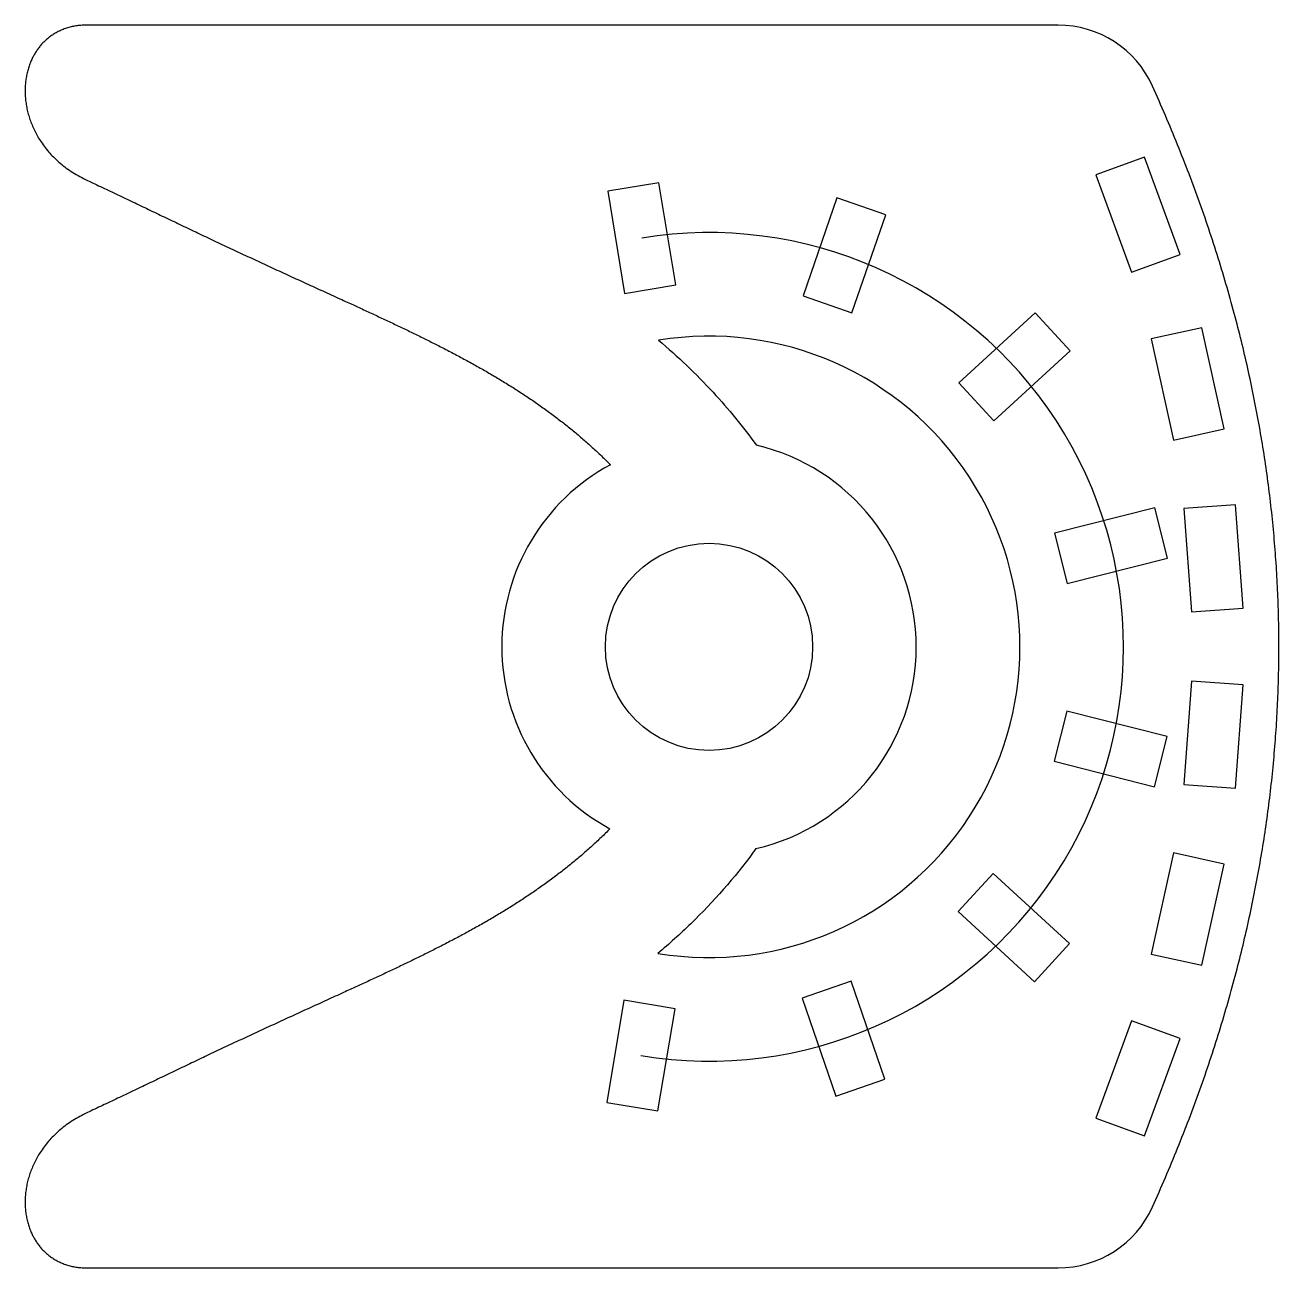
# Model space of a CAD drawing. Header units: inches. Extents: x -0.3 to 5.75, y 0 to 6.
import ezdxf

# ---------------------------------------------------------------- set-up
doc = ezdxf.new("R2010")
doc.units = ezdxf.units.IN
doc.header["$LTSCALE"] = 0.03937
doc.header["$MEASUREMENT"] = 0
doc.layers.add('Default', color=96, linetype='Continuous', true_color=0x007f00)

msp = doc.modelspace()

# ---------------------------------------------------------------- linework, layer by layer
at = {"layer": 'Default'}
for p, q in [((4.6842, 6), (0, 6)), ((0, 0), (4.6842, 0))]:
    msp.add_line(p, q, dxfattribs=at)
for points in [[(5.0379, 4.8067), (5.2728, 4.8923), (5.1014, 5.3621), (4.8666, 5.2764), (5.0379, 4.8067)], [(2.5928, 4.7048), (2.8395, 4.7453), (2.7584, 5.2387), (2.5117, 5.1982), (2.5928, 4.7048)], [(3.4534, 4.6931), (3.6897, 4.6114), (3.853, 5.084), (3.6167, 5.1657), (3.4534, 4.6931)], [(4.2049, 4.2735), (4.374, 4.0893), (4.7424, 4.4273), (4.5734, 4.6115), (4.2049, 4.2735)], [(5.2416, 3.9964), (5.4856, 4.0506), (5.3773, 4.5387), (5.1332, 4.4845), (5.2416, 3.9964)], [(4.6665, 3.5469), (4.7275, 3.3045), (5.2124, 3.4266), (5.1513, 3.6691), (4.6665, 3.5469)], [(5.3281, 3.167), (5.5774, 3.1855), (5.5403, 3.6841), (5.291, 3.6656), (5.3281, 3.167)], [(5.291, 2.3344), (5.5403, 2.3159), (5.5774, 2.8145), (5.3281, 2.833), (5.291, 2.3344)], [(4.7269, 2.6883), (4.6653, 2.446), (5.1499, 2.3229), (5.2115, 2.5652), (4.7269, 2.6883)], [(5.1332, 1.5155), (5.3773, 1.4613), (5.4856, 1.9494), (5.2416, 2.0036), (5.1332, 1.5155)], [(4.3717, 1.9043), (4.2022, 1.7204), (4.5699, 1.3816), (4.7394, 1.5655), (4.3717, 1.9043)], [(3.6863, 1.3836), (3.4498, 1.3024), (3.6121, 0.8295), (3.8486, 0.9106), (3.6863, 1.3836)], [(2.8358, 1.2515), (2.5892, 1.2925), (2.507, 0.7993), (2.7536, 0.7583), (2.8358, 1.2515)], [(4.8666, 0.7236), (5.1014, 0.6379), (5.2728, 1.1077), (5.0379, 1.1933), (4.8666, 0.7236)]]:
    msp.add_lwpolyline(points, dxfattribs=at)
msp.add_circle((3, 2.9982), 0.5, dxfattribs=at)
for centre, radius, start, end in [((4.6842, 5.5), 0.5, 24.27166, 90), ((3, 2.9982), 2, 260.54344, 99.33541), ((3, 2.9982), 1.5, 260.54344, 99.33541), ((3, 2.9982), 1, 283.07135, 76.80337), ((3, 2.9982), 1, 283.07135, 76.80337), ((3, 2.9982), 1, 118.43392, 241.44333), ((4.6842, 0.5), 0.5, 270, 335.72834)]:
    msp.add_arc(centre, radius, start, end, dxfattribs=at)
for points in [[(0, 6), (-0.2236, 6), (-0.3519, 5.8345), (-0.3684, 5.594), (-0.2566, 5.369), (0, 5.25)], [(5.14, 0.2945), (5.628, 1.3767), (5.872, 2.4589), (5.872, 3.5411), (5.628, 4.6233), (5.14, 5.7055)], [(0, 0.75), (-0.2566, 0.631), (-0.3684, 0.406), (-0.3519, 0.1655), (-0.2236, 0), (0, 0)]]:
    msp.add_open_spline(points, degree=5, dxfattribs=at)
for points, weights in [([(0, 5.25), (0.5763, 4.9827), (1.1759, 4.658), (1.6661, 4.5249), (2.1452, 4.2599), (2.5238, 3.8776)], [1, 0.919622026763, 0.866816468005, 0.841583323725, 0.843922593924, 0.873834278601]), ([(2.522, 2.1199), (2.1432, 1.739), (1.6646, 1.4747), (1.1746, 1.3413), (0.5756, 1.017), (0, 0.75)], [0.873680652815, 0.843913139318, 0.841661317288, 0.866925186725, 0.919704747629, 1])]:
    msp.add_rational_spline(points, weights, degree=5, dxfattribs=at)
for points, knots in [([(2.7567, 4.4784), (2.8493, 4.4), (3.0171, 4.2403), (3.1641, 4.0611), (3.2283, 3.9718)], [10.8885838, 10.8885838, 10.8885838, 10.8885838, 11.2525633, 11.5824197, 11.5824197, 11.5824197, 11.5824197]), ([(3.2262, 2.0241), (3.222, 2.0183), (3.1277, 1.889), (2.9745, 1.7147), (2.808, 1.5645), (2.7535, 1.5186)], [4.9904012, 4.9904012, 4.9904012, 4.9904012, 5.0118504, 5.4704905, 5.6841868, 5.6841868, 5.6841868, 5.6841868])]:
    msp.add_open_spline(points, degree=3, knots=knots, dxfattribs=at)

doc.saveas('drawing.dxf')
